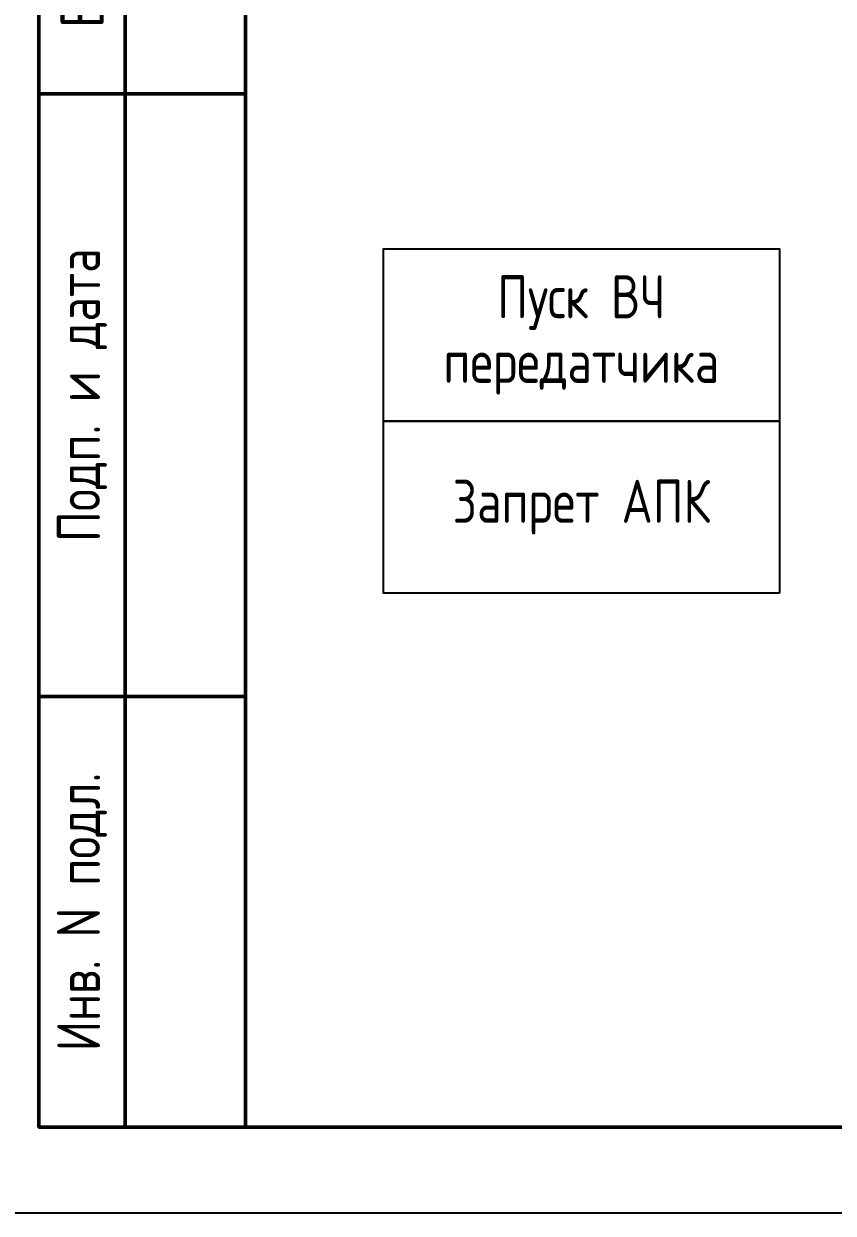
# Model space of a CAD drawing. Header units: millimetres. Extents: x -863 to 2106, y -90 to 586.
# Drawn here: x 427.1 to 474.1, y 0 to 69.1 of the extents above; entities that cross this region are included whole.
import ezdxf

# ---------------------------------------------------------------- set-up
doc = ezdxf.new("R2010")
doc.units = ezdxf.units.MM
doc.styles.add('Gost_type_A', font='GOST_A.TTF')

# ---------------------------------------------------------------- blocks, each defined once
blk = doc.blocks.new('Формат_А3')
blk.add_lwpolyline([(-420, 297), (0, 297), (0, 0), (-420, 0)], close=True)
at = {"lineweight": 50}
blk.add_lwpolyline([(-400, 292), (-5, 292), (-5, 5), (-400, 5)], close=True, dxfattribs=at)
blk = doc.blocks.new('Штамп левый нижний')
at = {"lineweight": 50}
for points in [[(-12, 85), (-7, 85), (-7, 60), (-12, 60)], [(-7, 85), (0, 85), (0, 60), (-7, 60)], [(-12, 60), (-7, 60), (-7, 25), (-12, 25)], [(-7, 60), (0, 60), (0, 25), (-7, 25)], [(-12, 25), (-7, 25), (-7, 0), (-12, 0)], [(-7, 25), (0, 25), (0, 0), (-7, 0)]]:
    blk.add_lwpolyline(points, close=True, dxfattribs=at)
at = {"char_height": 2.5, "attachment_point": 5, "rotation": 90, "style": 'Gost_type_A'}
for s, insert, width in [('Взам. инв. №', (-9.5, 72.5), 25), ('Подп. и дата', (-9.5, 42.5), 35), ('Инв. N подл.', (-9.5, 12.5), 25)]:
    blk.add_mtext(s, dxfattribs=dict(at, insert=insert, width=width))

msp = doc.modelspace()

# ---------------------------------------------------------------- linework, layer by layer
for points in [[(471, 46), (448, 46), (448, 56), (471, 56)], [(471, 36), (448, 36), (448, 46), (471, 46)]]:
    msp.add_lwpolyline(points, close=True)

# ---------------------------------------------------------------- block references
at = {"color": 1}
for name, p in [('Формат_А3', (840, 0)), ('Штамп левый нижний', (440, 5))]:
    msp.add_blockref(name, p, dxfattribs=at)

# ---------------------------------------------------------------- texts
at = {"char_height": 2.5, "width": 23, "attachment_point": 5, "line_spacing_factor": 0.9, "style": 'Gost_type_A'}
for s, insert in [('Пуск ВЧ передатчика', (459.5, 51)), ('Запрет АПК', (459.5, 41))]:
    msp.add_mtext(s, dxfattribs=dict(at, insert=insert))

doc.saveas('drawing.dxf')
